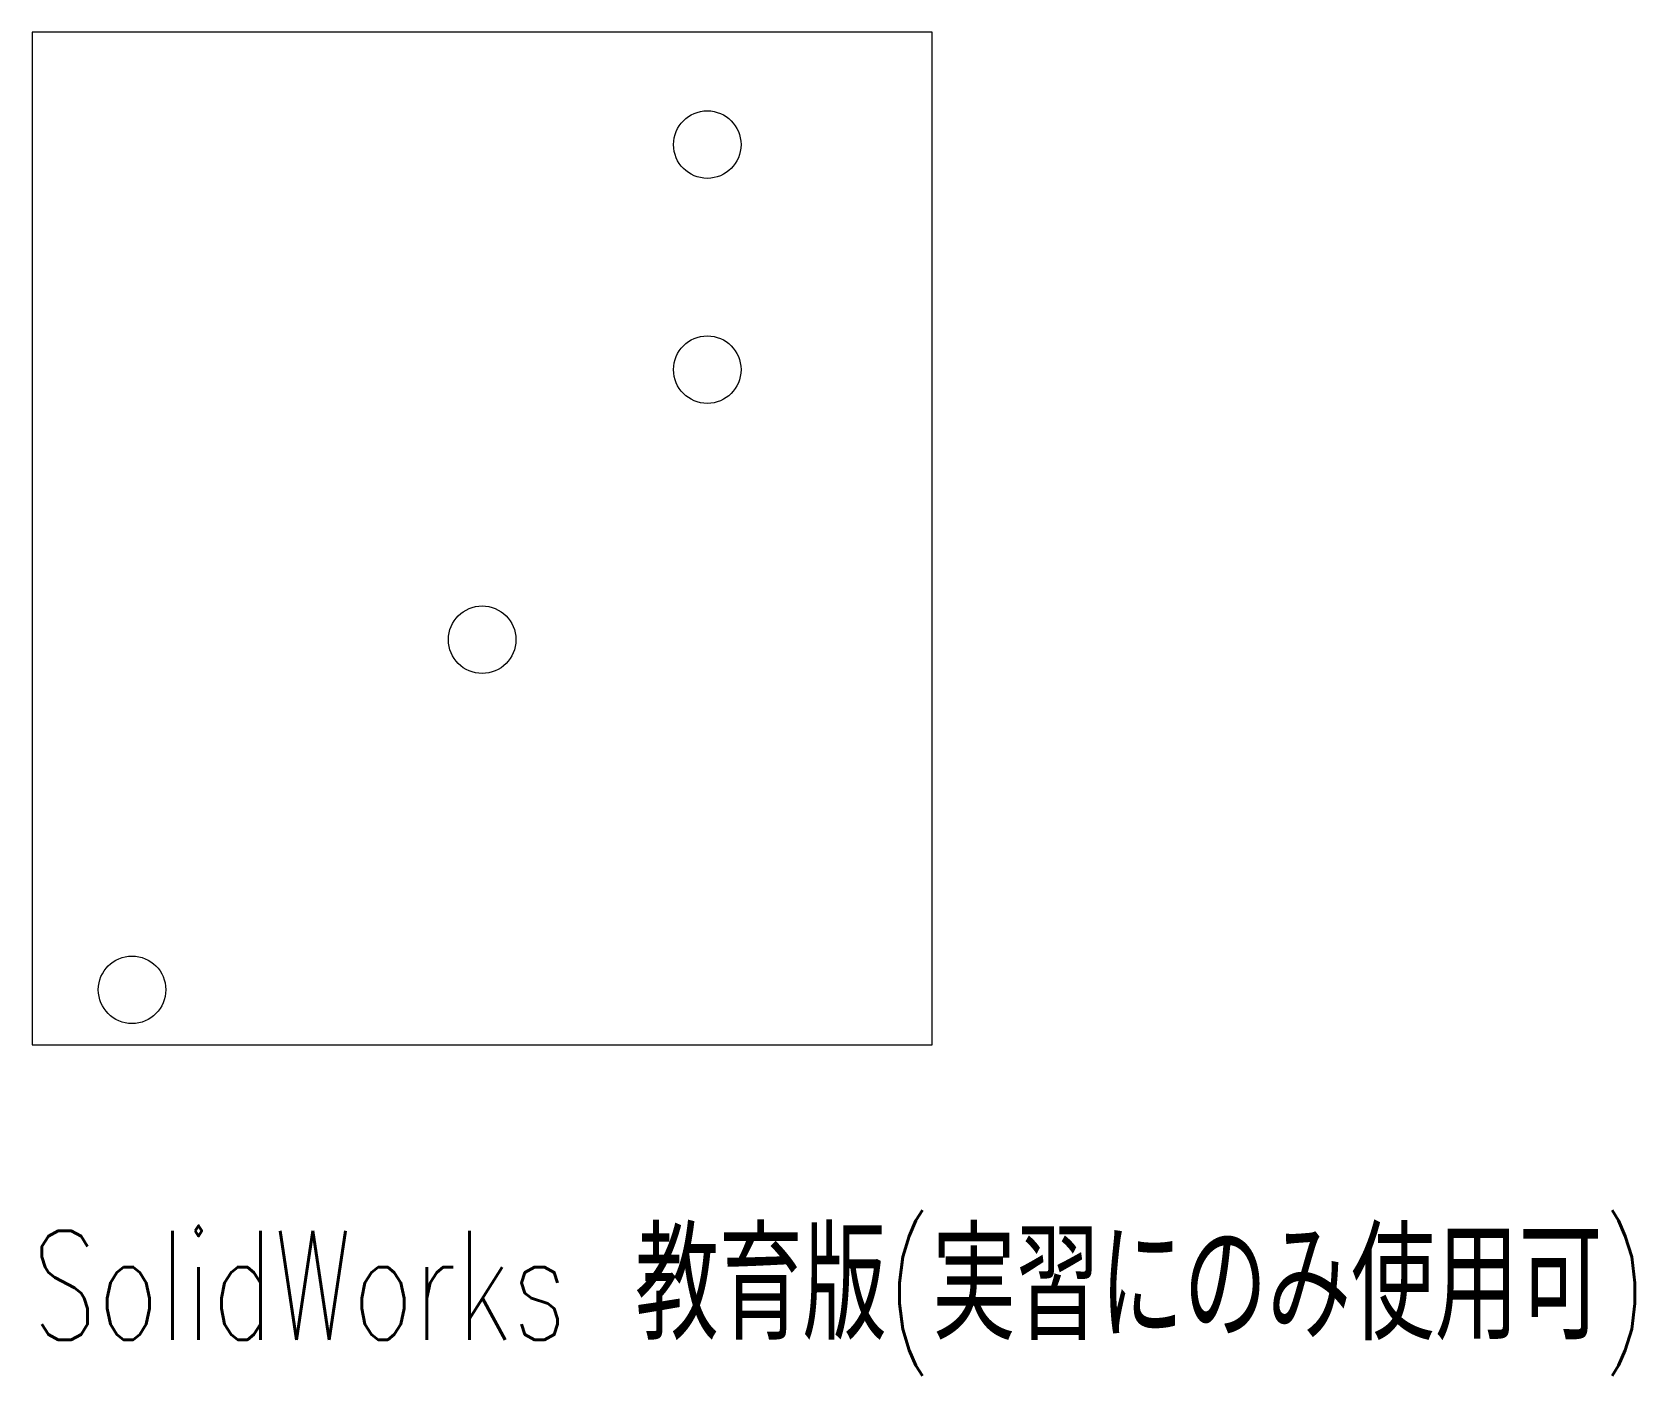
# Model space of a CAD drawing. Header units: millimetres. Extents: x 0 to 71.2, y -14.7 to 45.
import ezdxf

# ---------------------------------------------------------------- set-up
doc = ezdxf.new("R2010")
doc.units = ezdxf.units.MM
doc.styles.add('SLDTEXTSTYLE0', font='TXT', dxfattribs={"width": 0.7, "bigfont": 'bigfont'})

msp = doc.modelspace()

# ---------------------------------------------------------------- linework, layer by layer
at = {"color": 7, "linetype": 'Continuous', "lineweight": 15}
for p, q in [((0, 45), (0, 0)), ((40, 45), (0, 45)), ((40, 0), (40, 45)), ((0, 0), (40, 0))]:
    msp.add_line(p, q, dxfattribs=at)
for centre in [(30, 40), (30, 30), (20, 18), (4.444, 2.444)]:
    msp.add_circle(centre, 1.5, dxfattribs=at)

# ---------------------------------------------------------------- texts
at = {"color": 7, "linetype": 'Continuous', "insert": (0, -8.27), "char_height": 4.83362, "attachment_point": 1, "style": 'SLDTEXTSTYLE0'}
msp.add_mtext('SolidWorks 教育版(実習にのみ使用可)', dxfattribs=at)

doc.saveas('drawing.dxf')
